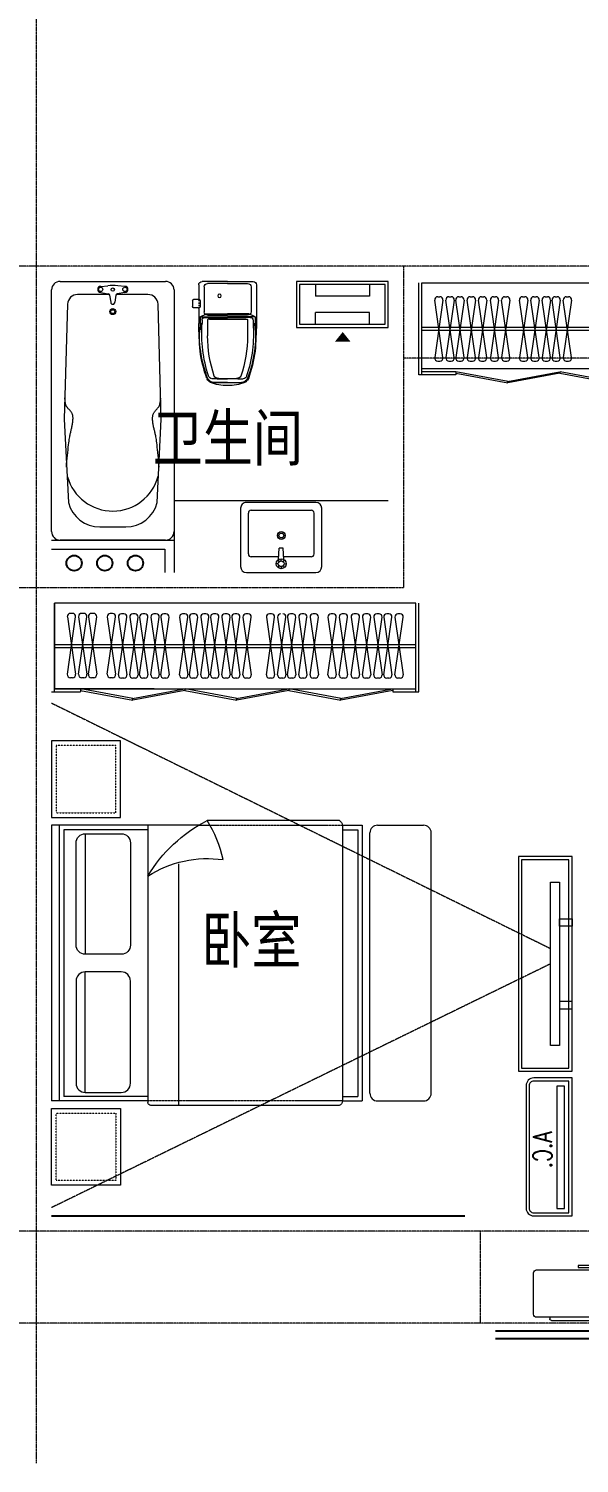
# Model space of a CAD drawing. Extents: x 5637339 to 5691045, y -448727 to -401527.
# Drawn here: x 5668074 to 5671671, y -436206 to -426841 of the extents above; entities that cross this region are included whole.
import ezdxf
from ezdxf.enums import TextEntityAlignment as Align

# ---------------------------------------------------------------- set-up
doc = ezdxf.new("R2010")
doc.units = 0
doc.linetypes.add('DASH', pattern=[0.35, 0.25, -0.1])
doc.linetypes.add('DOTE', pattern=[2.42, 2, -0.2, 0.02, -0.2])
doc.layers.get('0').update_dxf_attribs({"linetype": 'CONTINUOUS'})
for name, color, linetype, lineweight in [('DOTE', 251, 'DOTE', 0), ('PUB_HATCH', 8, 'CONTINUOUS', 9), ('SIGNT', 252, 'DOTE', 0), ('WALL', 255, 'CONTINUOUS', 20), ('家具', 33, 'CONTINUOUS', 9), ('移动家具', 41, 'CONTINUOUS', 20)]:
    doc.layers.add(name, color=color, linetype=linetype, lineweight=lineweight)
for name, color, linetype in [('fd', 4, 'CONTINUOUS'), ('PUB_TEXT', 7, 'CONTINUOUS'), ('RAIL', 163, 'CONTINUOUS'), ('WINDOW', 4, 'CONTINUOUS'), ('建筑设备及配件', 6, 'CONTINUOUS')]:
    doc.layers.add(name, color=color, linetype=linetype)
doc.styles.add('DIM_FONT', font='SIMPLEX.shx', dxfattribs={"width": 0.8})
doc.styles.add('HZ', font='rs.shx', dxfattribs={"width": 0.8, "bigfont": 'hztxt.shx'})
doc.styles.add('黑体', font='SIMHEI.TTF', dxfattribs={"height": 10})

# ---------------------------------------------------------------- blocks, each defined once
blk = doc.blocks.new('A$C37A63D83')
at = {"layer": '家具', "color": 8}
for p, q in [((136.4, 659.7), (322.6, 659.7)), ((229.5, 659.7), (136.4, 659.7)), ((152.1, 636.3), (127.6, 636.3)), ((162, 636.3), (152.1, 636.3)), ((162, 636.3), (229.5, 636.3)), ((297, 636.3), (229.5, 636.3)), ((297, 636.3), (306.9, 636.3)), ((306.9, 636.3), (331.4, 636.3)), ((49.5, 230.4), (49.5, 316.4)), ((99, 250.2), (99, 355.5)), ((360, 250.2), (360, 355.5)), ((49.5, 230.4), (229.5, 230.4)), ((49.5, 230.4), (90.9, 211.5)), ((54, 279), (54, 280.3)), ((63, 274.5), (58.5, 274.5)), ((63, 252.9), (63, 274.5)), ((76.5, 36), (76.5, 198)), ((81, 234.9), (229.5, 234.9)), ((90.9, 211.5), (229.5, 211.5)), ((99, 220.5), (229.5, 220.5)), ((229.5, 246.6), (102.6, 246.6)), ((110.7, 246.6), (229.5, 246.6)), ((229.5, 246.6), (356.4, 246.6)), ((348.3, 246.6), (229.5, 246.6)), ((378, 234.9), (229.5, 234.9)), ((409.5, 230.4), (229.5, 230.4)), ((360, 220.5), (229.5, 220.5)), ((368.1, 211.5), (229.5, 211.5)), ((409.5, 230.4), (368.1, 211.5)), ((382.5, 36), (382.5, 198)), ((396, 252.9), (396, 274.5)), ((396, 274.5), (400.5, 274.5)), ((37.8, 171.9), (42.3, 171.9)), ((37.8, 117.9), (42.3, 117.9)), ((40.5, 153.1), (40.5, 161.7)), ((40.5, 137), (40.5, 146.5)), ((40.5, 121.2), (40.5, 129.7)), ((49.5, 125.1), (49.5, 164.7)), ((229.5, 13.5), (99, 13.5)), ((229.5, 13.5), (360, 13.5))]:
    blk.add_line(p, q, dxfattribs=at)
at = {"layer": '家具'}
for p, q in [((409.5, 230.4), (409.5, 316.4)), ((40.5, 170.1), (40.5, 274.5)), ((405, 279), (405, 280.3)), ((418.5, 22.5), (418.5, 274.5)), ((0, 125.1), (0, 164.7)), ((37.8, 171.9), (7.2, 171.9)), ((37.8, 117.9), (7.2, 117.9)), ((40.5, 22.5), (40.5, 122)), ((229.5, 0), (63, 0)), ((229.5, 0), (396, 0))]:
    blk.add_line(p, q, dxfattribs=at)
at = {"layer": '家具', "color": 8}
blk.add_circle((176.4, 94.5), 11.4, dxfattribs=at)
at = {"layer": '家具'}
for centre, radius, start, end in [((159.1, 596.7), 75.7, 123.74728, 147.26486), ((216.6, 423.2), 256.6, 87.12096, 112.8427), ((242.4, 423.2), 256.6, 67.1573, 92.87904), ((299.9, 596.7), 75.7, 32.73514, 56.25272), ((978.6, 321), 938.6, 160.46268, 171.82378), ((106.7, 630.4), 13.5, 147.26486, 160.46289), ((345.7, 630.4), 13.5, 21.34013, 45.04567), ((352.3, 630.4), 13.5, 19.53711, 32.73514), ((-519.6, 321), 938.7, 8.17733, 19.53711), ((7035.2, 15), 6999.5, 176.39994, 177.87525), ((-6576.2, 15), 6999.5, 2.12475, 3.60006), ((7.2, 164.7), 7.2, 90, 180), ((7.2, 125.1), 7.2, 180, 270), ((63, 22.5), 22.5, 180, 270), ((396, 22.5), 22.5, 270, 0)]:
    blk.add_arc(centre, radius, start, end, dxfattribs=at)
at = {"layer": '家具', "color": 8}
for centre, radius, start, end in [((138, 625.7), 34, 87.42069, 128.06865), ((321, 625.7), 34, 51.93135, 92.57931), ((823.8, 352.9), 776.2, 158.65987, 172.47632), ((941.9, 340.4), 881.4, 161.70587, 184.28974), ((933.3, 352.9), 834.3, 161.50274, 179.81806), ((113.3, 630.4), 13.5, 134.95433, 158.65987), ((347, 396.4), 344.2, 131.92233, 134.95433), ((129.6, 611.1), 25.3, 94.61237, 166.25294), ((159.2, 611.8), 18, 109.18125, 161.50274), ((214.4, 386.4), 250, 86.59247, 104.15157), ((244.6, 386.4), 250, 75.84843, 93.40753), ((299.8, 611.8), 18, 18.49726, 70.81875), ((-474.3, 352.9), 834.3, 0.18194, 18.49726), ((329.4, 611.1), 25.3, 13.74706, 85.38763), ((112, 396.4), 344.2, 45.04567, 48.07767), ((-482.9, 340.4), 881.4, 355.71026, 18.29413), ((-364.8, 352.9), 776.2, 7.52368, 21.34013), ((545.5, 366.9), 499.1, 169.88512, 189.98228), ((-86.5, 366.9), 499.1, 350.01772, 10.11488), ((58.5, 279), 4.5, 180, 270), ((81, 252.9), 18, 180, 270), ((99, 198), 22.5, 90, 180), ((102.6, 250.2), 3.6, 180, 270), ((356.4, 250.2), 3.6, 270, 0), ((360, 198), 22.5, 0, 90), ((378, 252.9), 18, 270, 0), ((400.5, 279), 4.5, 270, 0), ((42.3, 164.7), 7.2, 0, 90), ((42.3, 125.1), 7.2, 270, 0), ((99, 36), 22.5, 180, 270), ((360, 36), 22.5, 270, 0)]:
    blk.add_arc(centre, radius, start, end, dxfattribs=at)
blk = doc.blocks.new('$plan$00000489')
for p, q in [((-1470, 360), (-50, 360)), ((-1520, -310), (-1520, 310)), ((0, 310), (0, -310)), ((-80.8, 18.5), (-121.9, 12.5)), ((-64.3, 71.3), (-72.4, 26.6)), ((-29.2, 71.3), (-25.1, 29.7)), ((-80.8, -18.5), (-121.9, -12.5)), ((-64.3, -71.3), (-72.4, -26.6)), ((-29.2, -71.3), (-25.1, -29.7)), ((-50, -360), (-1470, -360))]:
    blk.add_line(p, q)
blk.add_lwpolyline([(-76.8, 81.3), (-76.8, 206.7, 0.398606), (-133.6, 266.6), (-809.9, 285), (-1298.7, 260.5, 0.354414), (-1441.4, 75.7), (-1441.4, -75.7, 0.354414), (-1298.7, -260.5), (-809.9, -285), (-133.6, -266.6, 0.398606), (-76.8, -206.7), (-76.8, -20)], format="xyb")
at = {"lineweight": 13}
for points in [[(-1090.4, 272.8), (-1073.6, 271.3), (-1056.5, 269.7), (-1039.1, 268), (-1022, 266.4), (-1005.3, 264.7), (-989.3, 263.1), (-974.5, 261.5), (-961, 260), (-949, 258.6), (-938.5, 257.3), (-929.4, 256), (-921.3, 254.7), (-914.1, 253.5), (-907.7, 252.3), (-901.8, 251.1), (-896.3, 249.9), (-891, 248.7), (-885.8, 247.5), (-880.7, 246.2), (-875.7, 245), (-870.6, 243.8), (-865.5, 242.6), (-860.3, 241.4), (-854.9, 240.3), (-849.3, 239.2), (-843.7, 238.1), (-837.9, 237.1), (-832.1, 236.3), (-826.5, 235.5), (-820.9, 234.9), (-815.6, 234.4), (-810.5, 234), (-805.8, 233.9), (-801.3, 233.9), (-797.2, 234.1), (-793.3, 234.6), (-789.6, 235.2), (-786, 235.9), (-782.7, 236.9), (-779.4, 238.1), (-776.2, 239.5), (-773.1, 241.1), (-770.1, 242.8), (-767.2, 244.6), (-764.4, 246.6), (-761.7, 248.6), (-759.1, 250.8), (-756.7, 252.9), (-754.3, 255.1), (-752.1, 257.3), (-749.9, 259.4), (-747.8, 261.5), (-745.7, 263.5), (-743.6, 265.5), (-741.6, 267.3), (-739.5, 269), (-737.4, 270.5), (-735.1, 271.9), (-732.7, 273.2), (-729.9, 274.3), (-726.8, 275.4), (-723.2, 276.4), (-719.1, 277.4), (-714.3, 278.3), (-708.9, 279.2), (-702.9, 280.1), (-696.5, 281), (-689.9, 281.9), (-683.2, 282.7)], [(-1090.4, -272.8), (-1073.6, -271.3), (-1056.5, -269.7), (-1039.1, -268), (-1022, -266.4), (-1005.3, -264.7), (-989.3, -263.1), (-974.5, -261.5), (-961, -260), (-949, -258.6), (-938.5, -257.3), (-929.4, -256), (-921.3, -254.7), (-914.1, -253.5), (-907.7, -252.3), (-901.8, -251.1), (-896.3, -249.9), (-891, -248.7), (-885.8, -247.5), (-880.7, -246.2), (-875.7, -245), (-870.6, -243.8), (-865.5, -242.6), (-860.3, -241.4), (-854.9, -240.3), (-849.3, -239.2), (-843.7, -238.1), (-837.9, -237.1), (-832.1, -236.3), (-826.5, -235.5), (-820.9, -234.9), (-815.6, -234.4), (-810.5, -234), (-805.8, -233.9), (-801.3, -233.9), (-797.2, -234.1), (-793.3, -234.6), (-789.6, -235.2), (-786, -235.9), (-782.7, -236.9), (-779.4, -238.1), (-776.2, -239.5), (-773.1, -241.1), (-770.1, -242.8), (-767.2, -244.6), (-764.4, -246.6), (-761.7, -248.6), (-759.1, -250.8), (-756.7, -252.9), (-754.3, -255.1), (-752.1, -257.3), (-749.9, -259.4), (-747.8, -261.5), (-745.7, -263.5), (-743.6, -265.5), (-741.6, -267.3), (-739.5, -269), (-737.4, -270.5), (-735.1, -271.9), (-732.7, -273.2), (-729.9, -274.3), (-726.8, -275.4), (-723.2, -276.4), (-719.1, -277.4), (-714.3, -278.3), (-708.9, -279.2), (-702.9, -280.1), (-696.5, -281), (-689.9, -281.9), (-685.5, -282.4)]]:
    blk.add_lwpolyline(points, dxfattribs=at)
blk.add_lwpolyline([(-76.8, 20), (-76.8, 81.3)])
for centre, radius in [((-177.7, 0), 17.6), ((-46.8, 71.3), 12.6), ((-46.8, -71.3), 12.6)]:
    blk.add_circle(centre, radius, dxfattribs=at)
for centre, radius in [((-177.7, 0), 11.6), ((-48.3, 0), 9.88)]:
    blk.add_circle(centre, radius)
for centre, radius, start, end in [((-1470, 310), 50, 90, 180), ((-50, 310), 50, 0, 90), ((-46.8, 71.3), 17.6, 360, 180), ((-121.9, 0), 12.5, 90, 270), ((-82.2, 28.3), 10, 278.24716, 349.78585), ((-323.6, 0), 300, 354.32287, 5.67713), ((-82.2, -28.3), 10, 10.21415, 81.75284), ((-46.8, -71.3), 17.6, 180, 0), ((-1470, -310), 50, 180, 270), ((-50, -310), 50, 270, 0)]:
    blk.add_arc(centre, radius, start, end)
blk.add_arc((-1073.2, 0.3), 276.3, 105.63845, 254.96294, dxfattribs=at)
blk = doc.blocks.new('dfdsf')
at = {"layer": '家具'}
for p, q in [((-6118.8, -27345.4), (-6118.8, -27726.4)), ((-5626.5, -27307.3), (-6080.7, -27307.3)), ((-5588.4, -27726.4), (-5588.4, -27345.4)), ((-6080.7, -27764.5), (-5626.5, -27764.5))]:
    blk.add_line(p, q, dxfattribs=at)
at = {"layer": '家具', "color": 8}
for p, q in [((-5866.9, -27350.6), (-5876.4, -27341.1)), ((-5853.6, -27345.2), (-5853.6, -27331.7)), ((-5831.1, -27340.8), (-5840.5, -27350.5)), ((-6068, -27694.7), (-6068, -27428)), ((-6049, -27408.9), (-5869.2, -27408.9)), ((-5872.4, -27364), (-5885.9, -27364)), ((-5866.7, -27377.4), (-5876.1, -27387.1)), ((-5870.1, -27391.7), (-5866.3, -27465.6)), ((-5853.6, -27382.8), (-5853.6, -27396.2)), ((-5837.1, -27391.7), (-5840.9, -27465.6)), ((-5830.8, -27386.8), (-5840.3, -27377.3)), ((-5838, -27408.9), (-5658.2, -27408.9)), ((-5834.8, -27364), (-5821.3, -27364)), ((-5639.2, -27428), (-5639.2, -27694.7)), ((-5866.3, -27465.6), (-5840.9, -27465.6)), ((-5658.2, -27713.7), (-6049, -27713.7))]:
    blk.add_line(p, q, dxfattribs=at)
for centre, radius in [((-5853.6, -27364), 32.3), ((-5853.6, -27364), 18.8), ((-5854.6, -27548.6), 25.4), ((-5854.6, -27548.6), 16)]:
    blk.add_circle(centre, radius, dxfattribs=at)
at = {"layer": '家具'}
for centre, start, end in [((-6080.7, -27345.4), 90, 180), ((-5626.5, -27345.4), 0, 90), ((-6080.7, -27726.4), 180, 270), ((-5626.5, -27726.4), 270, 0)]:
    blk.add_arc(centre, 38.1, start, end, dxfattribs=at)
at = {"layer": '家具', "color": 8}
for centre, start, end in [((-6049, -27428), 90, 180), ((-5658.2, -27428), 0, 90), ((-6049, -27694.7), 180, 270), ((-5658.2, -27694.7), 270, 0)]:
    blk.add_arc(centre, 19.1, start, end, dxfattribs=at)
blk = doc.blocks.new('A$C0032228E')
at = {"layer": 'fd'}
blk.add_lwpolyline([(302.1, 0, 100, 0, 0), (302.1, 62, 0, 0, 0)], format="xyseb", dxfattribs=at)
at = {"layer": '家具'}
for p, q in [((123.3, 372.3), (123.3, 295.3)), ((476.7, 295.3), (123.3, 295.3)), ((476.7, 372.3), (476.7, 295.3)), ((476.7, 189.3), (123.3, 189.3)), ((123.3, 112.3), (123.3, 189.3)), ((476.7, 112.3), (476.7, 189.3))]:
    blk.add_line(p, q, dxfattribs=at)
for points in [[(600, 392.3), (0, 392.3), (0, 92.3), (600, 92.3)], [(580, 372.3), (20, 372.3), (20, 112.3), (580, 112.3)]]:
    blk.add_lwpolyline(points, close=True, dxfattribs=at)
blk = doc.blocks.new('A$C4EB5717C')
at = {"layer": '家具', "color": 8}
for p, q in [((520.3, 110), (520.3, 120)), ((883.1, 100), (530.3, 100)), ((893.1, 120), (893.1, 110))]:
    blk.add_line(p, q, dxfattribs=at)
at = {"layer": '家具'}
blk.add_lwpolyline([(220, 120), (980, 120, 0.414214), (1000, 140), (1000, 410, 0.414214), (980, 430), (220, 430, 0.414214), (200, 410), (200, 140, 0.414214)], format="xyb", close=True, dxfattribs=at)
at = {"layer": '家具', "color": 8}
for points in [[(269.2, 459.1), (709, 459.1), (709, 444), (269.2, 444)], [(290.4, 371.5), (625.9, 371.5), (625.9, 342.6), (290.4, 342.6)], [(290.4, 305.7), (625.9, 305.7), (625.9, 276.8), (290.4, 276.8)], [(290.4, 239.9), (625.9, 239.9), (625.9, 211), (290.4, 211)]]:
    blk.add_lwpolyline(points, close=True, dxfattribs=at)
for centre, start, end in [((530.3, 110), 180, 270), ((883.1, 110), 270, 0)]:
    blk.add_arc(centre, 10, start, end, dxfattribs=at)
blk = doc.blocks.new('bed4')
at = {"layer": '移动家具'}
for p, q in [((1200566.4, -498997.4), (1200566.4, -498035.1)), ((1200566.4, -498035.1), (1202366.4, -498035.1)), ((1202366.4, -498664.2), (1202366.4, -498035.1)), ((1200566.4, -498085.1), (1202366.4, -498085.1)), ((1200596.4, -498115.1), (1202336.4, -498115.1)), ((1200596.4, -498664.2), (1200596.4, -498115.1)), ((1202336.4, -498664.2), (1202336.4, -498115.1)), ((1200621.8, -498255), (1201408.6, -498255)), ((1202310.9, -498255), (1201524.2, -498255)), ((1200566.4, -498664.2), (1202376.4, -498664.2)), ((1202396.4, -499915.1), (1202396.4, -498684.2)), ((1200819, -498864.6), (1202396.4, -498864.6)), ((1200536.4, -499915.1), (1200536.4, -499052.2)), ((1200566.4, -499935.1), (1202366.4, -499935.1)), ((1200566.4, -499935.1), (1200566.4, -500065.1)), ((1200596.4, -499935.1), (1200596.4, -500035.1)), ((1202336.4, -499935.1), (1202336.4, -500035.1)), ((1202366.4, -499935.1), (1202366.4, -500065.1)), ((1200566.4, -500065.1), (1202366.4, -500065.1)), ((1200596.4, -500035.1), (1202336.4, -500035.1))]:
    blk.add_line(p, q, dxfattribs=at)
at = {"layer": '移动家具', "linetype": 'DASH'}
for p, q in [((1202366.4, -499935.1), (1202366.4, -498664.2)), ((1200566.4, -498997.4), (1200566.4, -499935.1))]:
    blk.add_line(p, q, dxfattribs=at)
at = {"layer": '移动家具'}
for points in [[(1200016.4, -498485.1), (1200016.4, -498035.1), (1200516.4, -498035.1), (1200516.4, -498485.1), (1200016.4, -498485.1), (1200016.4, -498405.1)], [(1202916.4, -498485.1), (1202916.4, -498035.1), (1202416.4, -498035.1), (1202416.4, -498485.1), (1202916.4, -498485.1), (1202916.4, -498405.1)]]:
    blk.add_lwpolyline(points, dxfattribs=at)
at = {"layer": '移动家具', "color": 251, "linetype": 'DASH', "ltscale": 0.2}
for points in [[(1200046.4, -498455.1), (1200046.4, -498065.1), (1200486.4, -498065.1), (1200486.4, -498455.1)], [(1202886.4, -498455.1), (1202886.4, -498065.1), (1202446.4, -498065.1), (1202446.4, -498455.1)]]:
    blk.add_lwpolyline(points, close=True, dxfattribs=at)
at = {"layer": '移动家具'}
for points in [[(1200621.8, -498255), (1200621.8, -498490.4, 0.414214), (1200681.8, -498550.4), (1201348.6, -498550.4, 0.414214), (1201408.6, -498490.4), (1201408.6, -498255, 0.414214), (1201348.6, -498195), (1200681.8, -498195, 0.414214)], [(1202310.9, -498255), (1202310.9, -498490.4, -0.414214), (1202250.9, -498550.4), (1201584.2, -498550.4, -0.414214), (1201524.2, -498490.4), (1201524.2, -498255, -0.414214), (1201584.2, -498195), (1202250.9, -498195, -0.414214)]]:
    blk.add_lwpolyline(points, format="xyb", close=True, dxfattribs=at)
blk.add_lwpolyline([(1200899, -498664.2, 0.180302), (1200791, -499155.9, -0.088637), (1200536.5, -499052.2, 28871.271551)], format="xyb", dxfattribs=at)
for centre, radius, start, end in [((1201379.6, -499476.6), 944, 120.60747, 153.27731), ((1202376.4, -498684.2), 20, 0, 90), ((1200565.2, -499904.4), 30.7, 200.35664, 272.31522), ((1202367.6, -499904.4), 30.7, 267.68839, 339.69174)]:
    blk.add_arc(centre, radius, start, end, dxfattribs=at)
blk = doc.blocks.new('A$C18784298')
at = {"layer": '移动家具', "color": 251, "ltscale": 40}
for points in [[(0, 1066.3), (58.1, 1066.3), (58.1, 0), (0, 0)], [(58.1, 827.5), (140, 827.5), (140, 779.6), (58.1, 779.6)], [(58.1, 238.8), (140, 238.8), (140, 286.7), (58.1, 286.7)]]:
    blk.add_lwpolyline(points, close=True, dxfattribs=at)
blk = doc.blocks.new('ytjhgkj')
at = {"layer": '移动家具', "ltscale": 0.5}
blk.add_lwpolyline([(34949.4, 26115.8), (34599.4, 26115.8), (34599.4, 27515.8), (34949.4, 27515.8)], close=True, dxfattribs=at)
at = {"layer": '移动家具', "color": 251, "ltscale": 40}
blk.add_lwpolyline([(34929.4, 26135.8), (34619.4, 26135.8), (34619.4, 27495.8), (34929.4, 27495.8)], close=True, dxfattribs=at)
at = {"layer": '移动家具', "color": 251, "xscale": -1}
blk.add_blockref('A$C18784298', (34739.4, 26282.6), dxfattribs=at)
blk = doc.blocks.new('das d')
at = {"layer": '移动家具'}
for p, q in [((1304015.6, -552080.3), (1304315.6, -552080.3)), ((1303965.6, -553830.3), (1303965.6, -552130.3)), ((1304365.6, -553830.3), (1304365.6, -552130.3)), ((1304015.6, -553880.3), (1304315.6, -553880.3))]:
    blk.add_line(p, q, dxfattribs=at)
for centre, start, end in [((1304015.6, -552130.3), 90, 180), ((1304315.6, -552130.3), 0, 90), ((1304015.6, -553830.3), 180, 270), ((1304315.6, -553830.3), 270, 0)]:
    blk.add_arc(centre, 50, start, end, dxfattribs=at)
blk = doc.blocks.new('A$C2D724C6D')
at = {"layer": '移动家具', "ltscale": 0.5}
blk.add_lwpolyline([(50, 300), (850, 300, -0.414214), (900, 250), (900, 0), (0, 0), (0, 250, -0.414214)], format="xyb", close=True, dxfattribs=at)
at = {"layer": '移动家具', "color": 251, "ltscale": 40}
blk.add_lwpolyline([(50, 280), (850, 280, -0.414214), (880, 250), (880, 20), (20, 20), (20, 250, -0.414214)], format="xyb", close=True, dxfattribs=at)
blk.add_lwpolyline([(52.9, 49.9), (52.9, 99.9), (852.9, 99.9), (852.9, 49.9)], close=True, dxfattribs=at)
at = {"layer": '移动家具', "color": 251, "ltscale": 40, "style": 'HZ', "width": 0.8}
blk.add_text('A.C.', height=120, rotation=0.00001, dxfattribs=at).set_placement((347.6, 132.7))

msp = doc.modelspace()

# ---------------------------------------------------------------- linework, layer by layer
at = {"layer": 'DOTE'}
for p, q in [((5668123.4, -416590.9), (5668123.4, -436206.5)), ((5672623.4, -428390.9), (5663623.4, -428390.9)), ((5670523.4, -428390.9), (5670523.4, -430490.9)), ((5674723.4, -428990.9), (5670523.4, -428990.9)), ((5670523.4, -430490.9), (5665723.4, -430490.9)), ((5672123.4, -434690.9), (5664123.4, -434690.9)), ((5671023.4, -434690.9), (5671023.4, -435290.9)), ((5689823.4, -435290.9), (5646423.4, -435290.9))]:
    msp.add_line(p, q, dxfattribs=at)
at = {"layer": 'PUB_HATCH'}
for p, q in [((5670780.2, -428613.4), (5670726.2, -428988.1)), ((5670780.2, -428988.1), (5670726.2, -428613.4)), ((5670746, -428590.8), (5670760.3, -428590.8)), ((5670853.8, -428613.4), (5670799.8, -428988.1)), ((5670853.8, -428988.1), (5670799.8, -428613.4)), ((5670819.6, -428590.8), (5670833.9, -428590.8)), ((5670918.2, -428613.4), (5670864.2, -428988.1)), ((5670918.2, -428988.1), (5670864.2, -428613.4)), ((5670884, -428590.8), (5670898.3, -428590.8)), ((5670992.5, -428613.4), (5670938.6, -428988.1)), ((5670992.5, -428988.1), (5670938.6, -428613.4)), ((5670958.4, -428590.8), (5670972.7, -428590.8)), ((5671066.1, -428613.4), (5671012.1, -428988.1)), ((5671066.1, -428988.1), (5671012.1, -428613.4)), ((5671032, -428590.8), (5671046.3, -428590.8)), ((5671144, -428613.4), (5671090, -428988.1)), ((5671144, -428988.1), (5671090, -428613.4)), ((5671109.8, -428590.8), (5671124.2, -428590.8)), ((5671217.6, -428613.4), (5671163.6, -428988.1)), ((5671217.6, -428988.1), (5671163.6, -428613.4)), ((5671183.4, -428590.8), (5671197.8, -428590.8)), ((5671334.4, -428613.4), (5671280.4, -428988.1)), ((5671334.4, -428988.1), (5671280.4, -428613.4)), ((5671300.3, -428590.8), (5671314.6, -428590.8)), ((5671408.8, -428613.4), (5671354.8, -428988.1)), ((5671408.8, -428988.1), (5671354.8, -428613.4)), ((5671374.6, -428590.8), (5671388.9, -428590.8)), ((5671482.3, -428613.4), (5671428.4, -428988.1)), ((5671482.3, -428988.1), (5671428.4, -428613.4)), ((5671448.2, -428590.8), (5671462.5, -428590.8)), ((5671546.7, -428613.4), (5671492.8, -428988.1)), ((5671546.7, -428988.1), (5671492.8, -428613.4)), ((5671512.6, -428590.8), (5671526.9, -428590.8)), ((5671620.3, -428613.4), (5671566.4, -428988.1)), ((5671620.3, -428988.1), (5671566.4, -428613.4)), ((5671586.2, -428590.8), (5671600.5, -428590.8)), ((5672523.4, -428790.8), (5670643.4, -428790.8)), ((5672523.4, -428810.8), (5670643.4, -428810.8)), ((5670746, -429010.8), (5670760.3, -429010.8)), ((5670819.6, -429010.8), (5670833.9, -429010.8)), ((5670884, -429010.8), (5670898.3, -429010.8)), ((5670958.4, -429010.8), (5670972.7, -429010.8)), ((5671032, -429010.8), (5671046.3, -429010.8)), ((5671109.8, -429010.8), (5671124.2, -429010.8)), ((5671183.4, -429010.8), (5671197.8, -429010.8)), ((5671300.3, -429010.8), (5671314.6, -429010.8)), ((5671374.6, -429010.8), (5671388.9, -429010.8)), ((5671448.2, -429010.8), (5671462.5, -429010.8)), ((5671512.6, -429010.8), (5671526.9, -429010.8)), ((5671586.2, -429010.8), (5671600.5, -429010.8)), ((5668326.4, -430680.8), (5668380.3, -431055.5)), ((5668326.4, -431055.5), (5668380.3, -430680.8)), ((5668360.5, -430658.1), (5668346.2, -430658.1)), ((5668400, -430680.8), (5668453.9, -431055.5)), ((5668400, -431055.5), (5668453.9, -430680.8)), ((5668434.1, -430658.1), (5668419.8, -430658.1)), ((5668464.4, -430680.8), (5668518.3, -431055.5)), ((5668464.4, -431055.5), (5668518.3, -430680.8)), ((5668498.5, -430658.1), (5668484.2, -430658.1)), ((5668587.4, -430680.9), (5668641.3, -431055.6)), ((5668587.4, -431055.6), (5668641.3, -430680.9)), ((5668621.5, -430658.2), (5668607.2, -430658.2)), ((5668660.8, -430683.5), (5668714.8, -431058.2)), ((5668660.8, -431058.2), (5668714.8, -430683.5)), ((5668694.9, -430660.9), (5668680.6, -430660.9)), ((5668734.4, -430683.5), (5668788.3, -431058.2)), ((5668734.4, -431058.2), (5668788.3, -430683.5)), ((5668768.5, -430660.9), (5668754.2, -430660.9)), ((5668798.8, -430683.5), (5668852.7, -431058.2)), ((5668798.8, -431058.2), (5668852.7, -430683.5)), ((5668832.9, -430660.9), (5668818.6, -430660.9)), ((5668872.4, -430683.5), (5668926.3, -431058.2)), ((5668872.4, -431058.2), (5668926.3, -430683.5)), ((5668906.5, -430660.9), (5668892.2, -430660.9)), ((5668936.8, -430683.5), (5668990.7, -431058.2)), ((5668936.8, -431058.2), (5668990.7, -430683.5)), ((5668970.9, -430660.9), (5668956.6, -430660.9)), ((5669059.8, -430683.5), (5669113.7, -431058.2)), ((5669059.8, -431058.2), (5669113.7, -430683.5)), ((5669093.9, -430660.9), (5669079.6, -430660.9)), ((5669124.2, -430683.5), (5669178.1, -431058.2)), ((5669124.2, -431058.2), (5669178.1, -430683.5)), ((5669158.3, -430660.9), (5669144, -430660.9)), ((5669197.7, -430683.5), (5669251.7, -431058.2)), ((5669197.7, -431058.2), (5669251.7, -430683.5)), ((5669231.9, -430660.9), (5669217.6, -430660.9)), ((5669262.1, -430683.5), (5669316.1, -431058.2)), ((5669262.1, -431058.2), (5669316.1, -430683.5)), ((5669296.3, -430660.9), (5669282, -430660.9)), ((5669335.7, -430683.5), (5669389.7, -431058.2)), ((5669335.7, -431058.2), (5669389.7, -430683.5)), ((5669369.9, -430660.9), (5669355.6, -430660.9)), ((5669400.1, -430683.5), (5669454.1, -431058.2)), ((5669400.1, -431058.2), (5669454.1, -430683.5)), ((5669434.3, -430660.9), (5669419.9, -430660.9)), ((5669473.7, -430683.5), (5669527.7, -431058.2)), ((5669473.7, -431058.2), (5669527.7, -430683.5)), ((5669507.9, -430660.9), (5669493.5, -430660.9)), ((5669626.6, -430683.5), (5669680.5, -431058.2)), ((5669626.6, -431058.2), (5669680.5, -430683.5)), ((5669660.7, -430660.9), (5669646.4, -430660.9)), ((5669700.2, -430683.5), (5669754.1, -431058.2)), ((5669700.2, -431058.2), (5669754.1, -430683.5)), ((5669764.6, -430683.5), (5669818.5, -431058.2)), ((5669764.6, -431058.2), (5669818.5, -430683.5)), ((5669798.7, -430660.9), (5669784.4, -430660.9)), ((5669838.1, -430683.5), (5669892.1, -431058.2)), ((5669838.1, -431058.2), (5669892.1, -430683.5)), ((5669872.3, -430660.9), (5669858, -430660.9)), ((5669912.5, -430683.5), (5669966.5, -431058.2)), ((5669912.5, -431058.2), (5669966.5, -430683.5)), ((5669946.6, -430660.9), (5669932.3, -430660.9)), ((5670029.3, -430683.5), (5670083.3, -431058.2)), ((5670029.3, -431058.2), (5670083.3, -430683.5)), ((5670063.5, -430660.9), (5670049.1, -430660.9)), ((5670102.9, -430683.5), (5670156.9, -431058.2)), ((5670102.9, -431058.2), (5670156.9, -430683.5)), ((5670137, -430660.9), (5670122.7, -430660.9)), ((5670180.8, -430683.5), (5670234.8, -431058.2)), ((5670180.8, -431058.2), (5670234.8, -430683.5)), ((5670214.9, -430660.9), (5670200.6, -430660.9)), ((5670254.4, -430683.5), (5670308.3, -431058.2)), ((5670254.4, -431058.2), (5670308.3, -430683.5)), ((5670288.5, -430660.9), (5670274.2, -430660.9)), ((5670328.7, -430683.5), (5670382.7, -431058.2)), ((5670328.7, -431058.2), (5670382.7, -430683.5)), ((5670362.9, -430660.9), (5670348.6, -430660.9)), ((5670393.1, -430683.5), (5670447.1, -431058.2)), ((5670393.1, -431058.2), (5670447.1, -430683.5)), ((5670427.3, -430660.9), (5670413, -430660.9)), ((5670466.7, -430683.5), (5670520.7, -431058.2)), ((5670466.7, -431058.2), (5670520.7, -430683.5)), ((5670500.9, -430660.9), (5670486.5, -430660.9)), ((5668243.4, -430860.9), (5670603.4, -430860.9)), ((5668243.4, -430880.9), (5670603.4, -430880.9)), ((5668360.5, -431078.1), (5668346.2, -431078.1)), ((5668434.1, -431078.1), (5668419.8, -431078.1)), ((5668498.5, -431078.1), (5668484.2, -431078.1)), ((5668621.5, -431078.2), (5668607.2, -431078.2)), ((5668694.9, -431080.9), (5668680.6, -431080.9)), ((5668768.5, -431080.9), (5668754.2, -431080.9)), ((5668832.9, -431080.9), (5668818.6, -431080.9)), ((5668906.5, -431080.9), (5668892.2, -431080.9)), ((5668970.9, -431080.9), (5668956.6, -431080.9)), ((5669093.9, -431080.9), (5669079.6, -431080.9)), ((5669158.3, -431080.9), (5669144, -431080.9)), ((5669231.9, -431080.9), (5669217.6, -431080.9)), ((5669296.3, -431080.9), (5669282, -431080.9)), ((5669369.9, -431080.9), (5669355.6, -431080.9)), ((5669434.3, -431080.9), (5669419.9, -431080.9)), ((5669507.9, -431080.9), (5669493.5, -431080.9)), ((5669660.7, -431080.9), (5669646.4, -431080.9)), ((5669734.3, -431080.9), (5669720, -431080.9)), ((5669798.7, -431080.9), (5669784.4, -431080.9)), ((5669872.3, -431080.9), (5669858, -431080.9)), ((5669946.6, -431080.9), (5669932.3, -431080.9)), ((5670063.5, -431080.9), (5670049.1, -431080.9)), ((5670137, -431080.9), (5670122.7, -431080.9)), ((5670214.9, -431080.9), (5670200.6, -431080.9)), ((5670288.5, -431080.9), (5670274.2, -431080.9)), ((5670362.9, -431080.9), (5670348.6, -431080.9)), ((5670427.3, -431080.9), (5670413, -431080.9)), ((5670500.9, -431080.9), (5670486.5, -431080.9))]:
    msp.add_line(p, q, dxfattribs=at)
for centre, start, end in [((5670746, -428610.8), 90, 187.59464), ((5670760.3, -428610.8), 352.40536, 90), ((5670819.6, -428610.8), 90, 187.59464), ((5670833.9, -428610.8), 352.40536, 90), ((5670884, -428610.8), 90, 187.59464), ((5670898.3, -428610.8), 352.40536, 90), ((5670958.4, -428610.8), 90, 187.59464), ((5670972.7, -428610.8), 352.40536, 90), ((5671032, -428610.8), 90, 187.59464), ((5671046.3, -428610.8), 352.40536, 90), ((5671109.8, -428610.8), 90, 187.59464), ((5671124.2, -428610.8), 352.40536, 90), ((5671183.4, -428610.8), 90, 187.59464), ((5671197.8, -428610.8), 352.40536, 90), ((5671300.3, -428610.8), 90, 187.59464), ((5671314.6, -428610.8), 352.40536, 90), ((5671374.6, -428610.8), 90, 187.59464), ((5671388.9, -428610.8), 352.40536, 90), ((5671448.2, -428610.8), 90, 187.59464), ((5671462.5, -428610.8), 352.40536, 90), ((5671512.6, -428610.8), 90, 187.59464), ((5671526.9, -428610.8), 352.40536, 90), ((5671586.2, -428610.8), 90, 187.59464), ((5671600.5, -428610.8), 352.40536, 90), ((5670746, -428990.8), 172.40536, 270), ((5670760.3, -428990.8), 270, 7.59464), ((5670819.6, -428990.8), 172.40536, 270), ((5670833.9, -428990.8), 270, 7.59464), ((5670884, -428990.8), 172.40536, 270), ((5670898.3, -428990.8), 270, 7.59464), ((5670958.4, -428990.8), 172.40536, 270), ((5670972.7, -428990.8), 270, 7.59464), ((5671032, -428990.8), 172.40536, 270), ((5671046.3, -428990.8), 270, 7.59464), ((5671109.8, -428990.8), 172.40536, 270), ((5671124.2, -428990.8), 270, 7.59464), ((5671183.4, -428990.8), 172.40536, 270), ((5671197.8, -428990.8), 270, 7.59464), ((5671300.3, -428990.8), 172.40536, 270), ((5671314.6, -428990.8), 270, 7.59464), ((5671374.6, -428990.8), 172.40536, 270), ((5671388.9, -428990.8), 270, 7.59464), ((5671448.2, -428990.8), 172.40536, 270), ((5671462.5, -428990.8), 270, 7.59464), ((5671512.6, -428990.8), 172.40536, 270), ((5671526.9, -428990.8), 270, 7.59464), ((5671586.2, -428990.8), 172.40536, 270), ((5671600.5, -428990.8), 270, 7.59464), ((5668346.2, -430678.1), 90, 187.59464), ((5668360.5, -430678.1), 352.40536, 90), ((5668419.8, -430678.1), 90, 187.59464), ((5668434.1, -430678.1), 352.40536, 90), ((5668484.2, -430678.1), 90, 187.59464), ((5668498.5, -430678.1), 352.40536, 90), ((5668607.2, -430678.2), 90, 187.59464), ((5668621.5, -430678.2), 352.40536, 90), ((5668680.6, -430680.9), 90, 187.59464), ((5668694.9, -430680.9), 352.40536, 90), ((5668754.2, -430680.9), 90, 187.59464), ((5668768.5, -430680.9), 352.40536, 90), ((5668818.6, -430680.9), 90, 187.59464), ((5668832.9, -430680.9), 352.40536, 90), ((5668892.2, -430680.9), 90, 187.59464), ((5668906.5, -430680.9), 352.40536, 90), ((5668956.6, -430680.9), 90, 187.59464), ((5668970.9, -430680.9), 352.40536, 90), ((5669079.6, -430680.9), 90, 187.59464), ((5669093.9, -430680.9), 352.40536, 90), ((5669144, -430680.9), 90, 187.59464), ((5669158.3, -430680.9), 352.40536, 90), ((5669217.6, -430680.9), 90, 187.59464), ((5669231.9, -430680.9), 352.40536, 90), ((5669282, -430680.9), 90, 187.59464), ((5669296.3, -430680.9), 352.40536, 90), ((5669355.6, -430680.9), 90, 187.59464), ((5669369.9, -430680.9), 352.40536, 90), ((5669419.9, -430680.9), 90, 187.59464), ((5669434.3, -430680.9), 352.40536, 90), ((5669493.5, -430680.9), 90, 187.59464), ((5669507.9, -430680.9), 352.40536, 90), ((5669646.4, -430680.9), 90, 187.59464), ((5669660.7, -430680.9), 352.40536, 90), ((5669720, -430680.9), 90, 187.59464), ((5669734.3, -430680.9), 352.40536, 90), ((5669784.4, -430680.9), 90, 187.59464), ((5669798.7, -430680.9), 352.40536, 90), ((5669858, -430680.9), 90, 187.59464), ((5669872.3, -430680.9), 352.40536, 90), ((5669932.3, -430680.9), 90, 187.59464), ((5669946.6, -430680.9), 352.40536, 90), ((5670049.1, -430680.9), 90, 187.59464), ((5670063.5, -430680.9), 352.40536, 90), ((5670122.7, -430680.9), 90, 187.59464), ((5670137, -430680.9), 352.40536, 90), ((5670200.6, -430680.9), 90, 187.59464), ((5670214.9, -430680.9), 352.40536, 90), ((5670274.2, -430680.9), 90, 187.59464), ((5670288.5, -430680.9), 352.40536, 90), ((5670348.6, -430680.9), 90, 187.59464), ((5670362.9, -430680.9), 352.40536, 90), ((5670413, -430680.9), 90, 187.59464), ((5670427.3, -430680.9), 352.40536, 90), ((5670486.5, -430680.9), 90, 187.59464), ((5670500.9, -430680.9), 352.40536, 90), ((5668346.2, -431058.1), 172.40536, 270), ((5668360.5, -431058.1), 270, 7.59464), ((5668419.8, -431058.1), 172.40536, 270), ((5668434.1, -431058.1), 270, 7.59464), ((5668484.2, -431058.1), 172.40536, 270), ((5668498.5, -431058.1), 270, 7.59464), ((5668607.2, -431058.2), 172.40536, 270), ((5668621.5, -431058.2), 270, 7.59464), ((5668680.6, -431060.9), 172.40536, 270), ((5668694.9, -431060.9), 270, 7.59464), ((5668754.2, -431060.9), 172.40536, 270), ((5668768.5, -431060.9), 270, 7.59464), ((5668818.6, -431060.9), 172.40536, 270), ((5668832.9, -431060.9), 270, 7.59464), ((5668892.2, -431060.9), 172.40536, 270), ((5668906.5, -431060.9), 270, 7.59464), ((5668956.6, -431060.9), 172.40536, 270), ((5668970.9, -431060.9), 270, 7.59464), ((5669079.6, -431060.9), 172.40536, 270), ((5669093.9, -431060.9), 270, 7.59464), ((5669144, -431060.9), 172.40536, 270), ((5669158.3, -431060.9), 270, 7.59464), ((5669217.6, -431060.9), 172.40536, 270), ((5669231.9, -431060.9), 270, 7.59464), ((5669282, -431060.9), 172.40536, 270), ((5669296.3, -431060.9), 270, 7.59464), ((5669355.6, -431060.9), 172.40536, 270), ((5669369.9, -431060.9), 270, 7.59464), ((5669419.9, -431060.9), 172.40536, 270), ((5669434.3, -431060.9), 270, 7.59464), ((5669493.5, -431060.9), 172.40536, 270), ((5669507.9, -431060.9), 270, 7.59464), ((5669646.4, -431060.9), 172.40536, 270), ((5669660.7, -431060.9), 270, 7.59464), ((5669720, -431060.9), 172.40536, 270), ((5669734.3, -431060.9), 270, 7.59464), ((5669784.4, -431060.9), 172.40536, 270), ((5669798.7, -431060.9), 270, 7.59464), ((5669858, -431060.9), 172.40536, 270), ((5669872.3, -431060.9), 270, 7.59464), ((5669932.3, -431060.9), 172.40536, 270), ((5669946.6, -431060.9), 270, 7.59464), ((5670049.1, -431060.9), 172.40536, 270), ((5670063.5, -431060.9), 270, 7.59464), ((5670122.7, -431060.9), 172.40536, 270), ((5670137, -431060.9), 270, 7.59464), ((5670200.6, -431060.9), 172.40536, 270), ((5670214.9, -431060.9), 270, 7.59464), ((5670274.2, -431060.9), 172.40536, 270), ((5670288.5, -431060.9), 270, 7.59464), ((5670348.6, -431060.9), 172.40536, 270), ((5670362.9, -431060.9), 270, 7.59464), ((5670413, -431060.9), 172.40536, 270), ((5670427.3, -431060.9), 270, 7.59464), ((5670486.5, -431060.9), 172.40536, 270), ((5670500.9, -431060.9), 270, 7.59464)]:
    msp.add_arc(centre, 20, start, end, dxfattribs=at)
at = {"layer": 'RAIL'}
for p, q in [((5671123.4, -435340.9), (5672323.4, -435340.9)), ((5671123.4, -435390.9), (5672323.4, -435390.9))]:
    msp.add_line(p, q, dxfattribs=at)
at = {"layer": 'SIGNT', "ltscale": 0.5}
for p, q in [((5668223.4, -431243.4), (5671483.5, -432845.9)), ((5671483.5, -432945.9), (5668223.4, -434537.3))]:
    msp.add_line(p, q, dxfattribs=at)
at = {"layer": 'WALL'}
for p, q in [((5668222.7, -430179.8), (5669023.4, -430179.8)), ((5668222.7, -430239.8), (5668963.4, -430239.8)), ((5668963.4, -430239.8), (5668963.4, -430390.9)), ((5669023.4, -430179.8), (5669023.4, -430390.9))]:
    msp.add_line(p, q, dxfattribs=at)
at = {"layer": 'WINDOW'}
msp.add_line((5668223.4, -434590.9), (5670923.4, -434590.9), dxfattribs=at)
at = {"layer": '家具'}
for p, q in [((5670623.4, -429100.8), (5670623.4, -428500.8)), ((5670643.4, -429100.8), (5670643.4, -428520.8)), ((5670863.4, -429100.8), (5670623.4, -429100.8)), ((5670865.3, -429080.8), (5670643.4, -429080.8)), ((5670863.4, -429080.8), (5670863.4, -429100.8)), ((5669023.4, -429890.9), (5669023.4, -430390.9)), ((5669023.4, -429920.9), (5670423.4, -429920.9)), ((5668243.4, -431170.9), (5668243.4, -430590.9)), ((5670603.4, -431170.9), (5670603.4, -430590.9)), ((5670623.4, -431170.9), (5670623.4, -430590.9)), ((5668223.4, -431170.9), (5668413.4, -431170.9)), ((5668893.4, -431150.9), (5668243.4, -431150.9)), ((5668413.4, -431150.9), (5668413.4, -431170.9)), ((5670253.4, -431150.9), (5670603.4, -431150.9)), ((5670453.4, -431150.9), (5670453.4, -431170.9)), ((5670453.4, -431170.9), (5670623.4, -431170.9))]:
    msp.add_line(p, q, dxfattribs=at)
for points in [[(5672503.4, -429060.8), (5670643.4, -429060.8), (5670643.4, -428500.8), (5672503.4, -428500.8)], [(5670863.4, -429090.6), (5671203.4, -429153.7), (5671205.3, -429143.9), (5670865.3, -429080.8)], [(5671543.4, -429090.6), (5671203.4, -429153.7), (5671201.6, -429143.9), (5671541.6, -429080.8)], [(5671543.4, -429090.6), (5671883.4, -429153.7), (5671885.3, -429143.9), (5671545.3, -429080.8)], [(5668243.4, -431150.9), (5670603.4, -431150.9), (5670603.4, -430590.9), (5668243.4, -430590.9)], [(5668413.4, -431160.7), (5668753.4, -431223.8), (5668755.3, -431214), (5668415.3, -431150.9)], [(5669093.4, -431160.7), (5668753.4, -431223.8), (5668751.6, -431214), (5669091.6, -431150.9)], [(5669093.4, -431160.7), (5669433.4, -431223.8), (5669435.3, -431214), (5669095.3, -431150.9)], [(5669773.4, -431160.7), (5669433.4, -431223.8), (5669431.6, -431214), (5669771.6, -431150.9)], [(5669773.4, -431160.7), (5670113.4, -431223.8), (5670115.3, -431214), (5669775.3, -431150.9)], [(5670453.4, -431160.7), (5670113.4, -431223.8), (5670111.6, -431214), (5670451.6, -431150.9)]]:
    msp.add_lwpolyline(points, close=True, dxfattribs=at)
at = {"layer": '建筑设备及配件', "color": 8}
for centre in [(5668370.9, -430329.8), (5668570.9, -430329.8), (5668770.9, -430329.8)]:
    msp.add_circle(centre, 50, dxfattribs=at)

# ---------------------------------------------------------------- block references
msp.add_blockref('A$C0032228E', (5669823.4, -428883.2))
at = {"rotation": 1.067217057814492e-07}
msp.add_blockref('A$C0032228E', (5669823.4, -428883.2), dxfattribs=at)
at = {"layer": '家具', "xscale": 1.111111111007631, "yscale": 1.111111111007631, "zscale": 1.111111111112764}
for rotation in [90.00000004802475, 90.00000014407432]:
    msp.add_blockref('$plan$00000489', (5668623.4, -428490.9), dxfattribs=dict(at, rotation=rotation))
at = {"layer": '家具', "xscale": -1}
for name, p, rotation in [('A$C37A63D83', (5669143.9, -428490.9), 180.0000000533608), ('bed4', (5170188.3, 768525.5), 90), ('A$C2D724C6D', (5671623.4, -433690.9), 90), ('A$C4EB5717C', (5672371.7, -435373.2), 1.067216715000541e-07)]:
    msp.add_blockref(name, p, dxfattribs=dict(at, rotation=rotation))
at = {"layer": '家具', "rotation": 179.9999999466392}
msp.add_blockref('dfdsf', (5663869.8, -457698.2), dxfattribs=at)
at = {"layer": '家具'}
msp.add_blockref('das d', (4366337.8, 120039.4), dxfattribs=at)
at = {"layer": '家具', "xscale": -1}
msp.add_blockref('ytjhgkj', (5706222.9, -459761.7), dxfattribs=at)

# ---------------------------------------------------------------- texts
at = {"layer": 'PUB_HATCH', "style": 'DIM_FONT', "width": 0.7, "flags": 9}
for tag, p, s in [('XSIZE', (5670751.8, -428815.8), '54'), ('YSIZE', (5670751.8, -428815.8), '450'), ('YSIZE', (5670825.4, -428815.8), '450'), ('XSIZE', (5670825.4, -428815.8), '54'), ('YSIZE', (5670889.8, -428815.8), '450'), ('XSIZE', (5670889.8, -428815.8), '54'), ('XSIZE', (5670964.2, -428815.8), '54'), ('YSIZE', (5670964.2, -428815.8), '450'), ('XSIZE', (5671037.8, -428815.8), '54'), ('YSIZE', (5671037.8, -428815.8), '450'), ('XSIZE', (5671115.7, -428815.8), '54'), ('YSIZE', (5671115.7, -428815.8), '450'), ('XSIZE', (5671189.2, -428815.8), '54'), ('YSIZE', (5671189.2, -428815.8), '450'), ('XSIZE', (5671306.1, -428815.8), '54'), ('YSIZE', (5671306.1, -428815.8), '450'), ('YSIZE', (5671380.4, -428815.8), '450'), ('XSIZE', (5671380.4, -428815.8), '54'), ('YSIZE', (5671454, -428815.8), '450'), ('XSIZE', (5671454, -428815.8), '54'), ('YSIZE', (5671518.4, -428815.8), '450'), ('XSIZE', (5671518.4, -428815.8), '54'), ('XSIZE', (5671592, -428815.8), '54'), ('YSIZE', (5671592, -428815.8), '450'), ('YSIZE', (5670494.2, -430885.9), '450'), ('XSIZE', (5670494.5, -430885.9), '54')]:
    msp.add_attdef(tag, p, s, height=0.5, rotation=0, dxfattribs=at)
at = {"layer": 'PUB_TEXT', "style": '黑体', "width": 0.8}
for s, p in [('卫生间', (5669374.7, -429662.1)), ('卧室', (5669528.2, -432940.3))]:
    msp.add_text(s, height=300, dxfattribs=at).set_placement(p, align=Align.CENTER)

doc.saveas('drawing.dxf')
